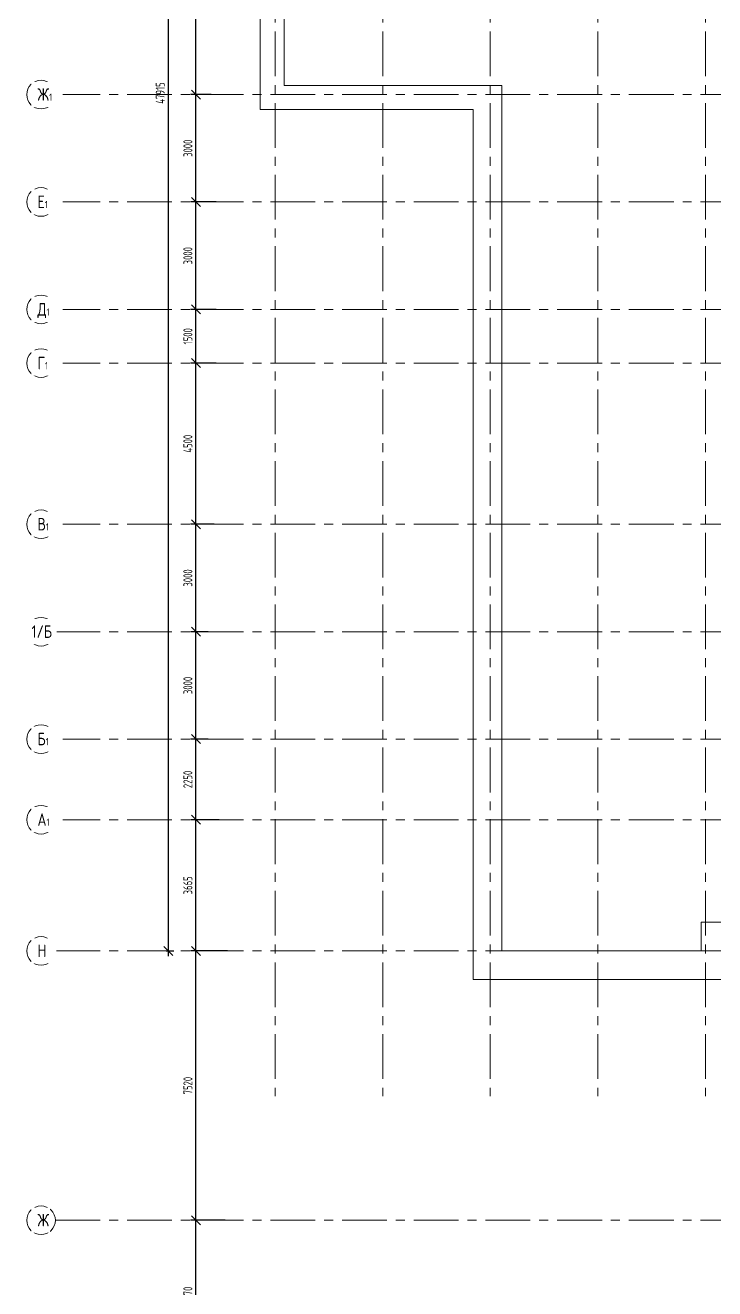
# Model space of a CAD drawing. Header units: millimetres. Extents: x -13407 to 93998, y -2611 to 109271.
# Drawn here: x -13404 to 5830, y 18048 to 53330 of the extents above; entities that cross this region are included whole.
import ezdxf

# ---------------------------------------------------------------- set-up
doc = ezdxf.new("R2010")
doc.units = ezdxf.units.MM
doc.linetypes.add('CENTER', pattern=[2, 1.25, -0.25, 0.25, -0.25])
for name, color, linetype, lineweight in [('АР_Оси', 193, 'Continuous', 9), ('АР_Оси размеры', 164, 'Continuous', 9), ('АР_тонкая линия', 250, 'Continuous', 0)]:
    doc.layers.add(name, color=color, linetype=linetype, lineweight=lineweight)
doc.styles.add('ГОСТ 2.304', font='isocpeur.ttf', dxfattribs={"width": 0.7})
doc.dimstyles.new('СПДС', dxfattribs={"dimscale": 100, "dimtxt": 2.5, "dimasz": 2.5, "dimexe": 1.5, "dimexo": 0, "dimgap": 1, "dimtad": 1, "dimdec": 0, "dimrnd": 1, "dimtxsty": 'ГОСТ 2.304', "dimblk": 'OBLIQUE', "dimcen": 2.5, "dimdle": 1.5, "dimadec": 0, "dimazin": 2, "dimtfac": 0.75, "dimtdec": 0, "dimtmove": 1, "dimatfit": 3, "dimfxl": 1, "dimtolj": 1, "dimarcsym": 1})

# ---------------------------------------------------------------- blocks, each defined once
blk = doc.blocks.new('_Oblique')
at = {"color": 253, "linetype": 'ByBlock', "lineweight": -2}
blk.add_line((-0.5, -0.5), (0.5, 0.5), dxfattribs=at)
blk = doc.blocks.new('*D220')
at = {"layer": 'АР_Оси размеры', "color": 253, "lineweight": -2, "ltscale": 100, "transparency": 16777216}
for p, q in [((-7825, 19960), (-8793, 19960)), ((-8643, 15640), (-8643, 20110)), ((-8293, 15790), (-8793, 15790))]:
    blk.add_line(p, q, dxfattribs=at)
at = {"layer": 'АР_Оси размеры', "color": 253, "lineweight": -2, "ltscale": 100, "transparency": 16777216, "xscale": 250, "yscale": 250, "zscale": 250}
for p, rotation in [((-8643, 19960), 90), ((-8643, 15790), 270)]:
    blk.add_blockref('_Oblique', p, dxfattribs=dict(at, rotation=rotation))
at = {"layer": 'АР_Оси размеры', "color": 253, "ltscale": 100, "transparency": 16777216, "insert": (-8868, 17875), "char_height": 250, "attachment_point": 5, "rotation": 90, "style": 'ГОСТ 2.304'}
blk.add_mtext('\\A1;4170', dxfattribs=at)
blk = doc.blocks.new('*D221')
at = {"layer": 'АР_Оси размеры', "color": 253, "lineweight": -2, "ltscale": 100, "transparency": 16777216}
for p, q in [((-8643, 19810), (-8643, 27630)), ((-7764, 27480), (-8793, 27480)), ((-7825, 19960), (-8793, 19960))]:
    blk.add_line(p, q, dxfattribs=at)
at = {"layer": 'АР_Оси размеры', "color": 253, "lineweight": -2, "ltscale": 100, "transparency": 16777216, "xscale": 250, "yscale": 250, "zscale": 250}
for p, rotation in [((-8643, 27480), 90), ((-8643, 19960), 270)]:
    blk.add_blockref('_Oblique', p, dxfattribs=dict(at, rotation=rotation))
at = {"layer": 'АР_Оси размеры', "color": 253, "ltscale": 100, "transparency": 16777216, "insert": (-8868, 23720), "char_height": 250, "attachment_point": 5, "rotation": 90, "style": 'ГОСТ 2.304'}
blk.add_mtext('\\A1;7520', dxfattribs=at)
blk = doc.blocks.new('*D222')
at = {"layer": 'АР_Оси размеры', "color": 253, "lineweight": -2, "ltscale": 100, "transparency": 16777216}
for p, q in [((-7994, 31145), (-8793, 31145)), ((-8643, 27330), (-8643, 31295)), ((-7764, 27480), (-8793, 27480))]:
    blk.add_line(p, q, dxfattribs=at)
at = {"layer": 'АР_Оси размеры', "color": 253, "lineweight": -2, "ltscale": 100, "transparency": 16777216, "xscale": 250, "yscale": 250, "zscale": 250}
for p, rotation in [((-8643, 31145), 90), ((-8643, 27480), 270)]:
    blk.add_blockref('_Oblique', p, dxfattribs=dict(at, rotation=rotation))
at = {"layer": 'АР_Оси размеры', "color": 253, "ltscale": 100, "transparency": 16777216, "insert": (-8868, 29313), "char_height": 250, "attachment_point": 5, "rotation": 90, "style": 'ГОСТ 2.304'}
blk.add_mtext('\\A1;3665', dxfattribs=at)
blk = doc.blocks.new('*D202')
at = {"layer": 'АР_Оси размеры', "color": 253, "lineweight": -2, "ltscale": 100, "transparency": 16777216}
for p, q in [((-8643, 30995), (-8643, 33545)), ((-8301, 33395), (-8793, 33395)), ((-7994, 31145), (-8793, 31145))]:
    blk.add_line(p, q, dxfattribs=at)
at = {"layer": 'АР_Оси размеры', "color": 253, "lineweight": -2, "ltscale": 100, "transparency": 16777216, "xscale": 250, "yscale": 250, "zscale": 250}
for p, rotation in [((-8643, 33395), 90), ((-8643, 31145), 270)]:
    blk.add_blockref('_Oblique', p, dxfattribs=dict(at, rotation=rotation))
at = {"layer": 'АР_Оси размеры', "color": 253, "ltscale": 100, "transparency": 16777216, "insert": (-8868, 32270), "char_height": 250, "attachment_point": 5, "rotation": 90, "style": 'ГОСТ 2.304'}
blk.add_mtext('\\A1;2250', dxfattribs=at)
blk = doc.blocks.new('*D203')
at = {"layer": 'АР_Оси размеры', "color": 253, "lineweight": -2, "ltscale": 100, "transparency": 16777216}
for p, q in [((-8301, 36395), (-8793, 36395)), ((-8643, 33245), (-8643, 36545)), ((-8301, 33395), (-8793, 33395))]:
    blk.add_line(p, q, dxfattribs=at)
at = {"layer": 'АР_Оси размеры', "color": 253, "lineweight": -2, "ltscale": 100, "transparency": 16777216, "xscale": 250, "yscale": 250, "zscale": 250}
for p, rotation in [((-8643, 36395), 90), ((-8643, 33395), 270)]:
    blk.add_blockref('_Oblique', p, dxfattribs=dict(at, rotation=rotation))
at = {"layer": 'АР_Оси размеры', "color": 253, "ltscale": 100, "transparency": 16777216, "insert": (-8868, 34895), "char_height": 250, "attachment_point": 5, "rotation": 90, "style": 'ГОСТ 2.304'}
blk.add_mtext('\\A1;3000', dxfattribs=at)
blk = doc.blocks.new('*D204')
at = {"layer": 'АР_Оси размеры', "color": 253, "lineweight": -2, "ltscale": 100, "transparency": 16777216}
for p, q in [((-8643, 36245), (-8643, 39545)), ((-8134, 39395), (-8793, 39395)), ((-8301, 36395), (-8793, 36395))]:
    blk.add_line(p, q, dxfattribs=at)
at = {"layer": 'АР_Оси размеры', "color": 253, "lineweight": -2, "ltscale": 100, "transparency": 16777216, "xscale": 250, "yscale": 250, "zscale": 250}
for p, rotation in [((-8643, 39395), 90), ((-8643, 36395), 270)]:
    blk.add_blockref('_Oblique', p, dxfattribs=dict(at, rotation=rotation))
at = {"layer": 'АР_Оси размеры', "color": 253, "ltscale": 100, "transparency": 16777216, "insert": (-8868, 37895), "char_height": 250, "attachment_point": 5, "rotation": 90, "style": 'ГОСТ 2.304'}
blk.add_mtext('\\A1;3000', dxfattribs=at)
blk = doc.blocks.new('*D205')
at = {"layer": 'АР_Оси размеры', "color": 253, "lineweight": -2, "ltscale": 100, "transparency": 16777216}
for p, q in [((-8080, 43895), (-8793, 43895)), ((-8643, 39245), (-8643, 44045)), ((-8134, 39395), (-8793, 39395))]:
    blk.add_line(p, q, dxfattribs=at)
at = {"layer": 'АР_Оси размеры', "color": 253, "lineweight": -2, "ltscale": 100, "transparency": 16777216, "xscale": 250, "yscale": 250, "zscale": 250}
for p, rotation in [((-8643, 43895), 90), ((-8643, 39395), 270)]:
    blk.add_blockref('_Oblique', p, dxfattribs=dict(at, rotation=rotation))
at = {"layer": 'АР_Оси размеры', "color": 253, "ltscale": 100, "transparency": 16777216, "insert": (-8868, 41645), "char_height": 250, "attachment_point": 5, "rotation": 90, "style": 'ГОСТ 2.304'}
blk.add_mtext('\\A1;4500', dxfattribs=at)
blk = doc.blocks.new('*D206')
at = {"layer": 'АР_Оси размеры', "color": 253, "lineweight": -2, "ltscale": 100, "transparency": 16777216}
for p, q in [((-8643, 43745), (-8643, 45545)), ((-8080, 45395), (-8793, 45395)), ((-8080, 43895), (-8793, 43895))]:
    blk.add_line(p, q, dxfattribs=at)
at = {"layer": 'АР_Оси размеры', "color": 253, "lineweight": -2, "ltscale": 100, "transparency": 16777216, "xscale": 250, "yscale": 250, "zscale": 250}
for p, rotation in [((-8643, 45395), 90), ((-8643, 43895), 270)]:
    blk.add_blockref('_Oblique', p, dxfattribs=dict(at, rotation=rotation))
at = {"layer": 'АР_Оси размеры', "color": 253, "ltscale": 100, "transparency": 16777216, "insert": (-8868, 44645), "char_height": 250, "attachment_point": 5, "rotation": 90, "style": 'ГОСТ 2.304'}
blk.add_mtext('\\A1;1500', dxfattribs=at)
blk = doc.blocks.new('*D207')
at = {"layer": 'АР_Оси размеры', "color": 253, "lineweight": -2, "ltscale": 100, "transparency": 16777216}
for p, q in [((-8219, 48395), (-8793, 48395)), ((-8643, 45245), (-8643, 48545)), ((-8080, 45395), (-8793, 45395))]:
    blk.add_line(p, q, dxfattribs=at)
at = {"layer": 'АР_Оси размеры', "color": 253, "lineweight": -2, "ltscale": 100, "transparency": 16777216, "xscale": 250, "yscale": 250, "zscale": 250}
for p, rotation in [((-8643, 48395), 90), ((-8643, 45395), 270)]:
    blk.add_blockref('_Oblique', p, dxfattribs=dict(at, rotation=rotation))
at = {"layer": 'АР_Оси размеры', "color": 253, "ltscale": 100, "transparency": 16777216, "insert": (-8868, 46895), "char_height": 250, "attachment_point": 5, "rotation": 90, "style": 'ГОСТ 2.304'}
blk.add_mtext('\\A1;3000', dxfattribs=at)
blk = doc.blocks.new('*D208')
at = {"layer": 'АР_Оси размеры', "color": 253, "lineweight": -2, "ltscale": 100, "transparency": 16777216}
for p, q in [((-8643, 48245), (-8643, 51545)), ((-8219, 51395), (-8793, 51395)), ((-8080, 48395), (-8793, 48395))]:
    blk.add_line(p, q, dxfattribs=at)
at = {"layer": 'АР_Оси размеры', "color": 253, "lineweight": -2, "ltscale": 100, "transparency": 16777216, "xscale": 250, "yscale": 250, "zscale": 250}
for p, rotation in [((-8643, 51395), 90), ((-8643, 48395), 270)]:
    blk.add_blockref('_Oblique', p, dxfattribs=dict(at, rotation=rotation))
at = {"layer": 'АР_Оси размеры', "color": 253, "ltscale": 100, "transparency": 16777216, "insert": (-8868, 49895), "char_height": 250, "attachment_point": 5, "rotation": 90, "style": 'ГОСТ 2.304'}
blk.add_mtext('\\A1;3000', dxfattribs=at)
blk = doc.blocks.new('*D209')
at = {"layer": 'АР_Оси размеры', "color": 253, "lineweight": -2, "ltscale": 100, "transparency": 16777216}
for p, q in [((-8643, 51245), (-8643, 57545)), ((-7988, 57395), (-8793, 57395)), ((-8219, 51395), (-8793, 51395))]:
    blk.add_line(p, q, dxfattribs=at)
at = {"layer": 'АР_Оси размеры', "color": 253, "lineweight": -2, "ltscale": 100, "transparency": 16777216, "xscale": 250, "yscale": 250, "zscale": 250}
for p, rotation in [((-8643, 57395), 90), ((-8643, 51395), 270)]:
    blk.add_blockref('_Oblique', p, dxfattribs=dict(at, rotation=rotation))
at = {"layer": 'АР_Оси размеры', "color": 253, "ltscale": 100, "transparency": 16777216, "insert": (-8868, 54395), "char_height": 250, "attachment_point": 5, "rotation": 90, "style": 'ГОСТ 2.304'}
blk.add_mtext('\\A1;6000', dxfattribs=at)
blk = doc.blocks.new('*D215')
at = {"layer": 'АР_Оси размеры', "color": 253, "lineweight": -2, "ltscale": 100, "transparency": 16777216}
for p, q in [((-9413, 75545), (-9413, 27330)), ((-9469, 75395), (-9263, 75395)), ((-9469, 27480), (-9263, 27480))]:
    blk.add_line(p, q, dxfattribs=at)
at = {"layer": 'АР_Оси размеры', "color": 253, "lineweight": -2, "ltscale": 100, "transparency": 16777216, "xscale": 250, "yscale": 250, "zscale": 250}
for p, rotation in [((-9413, 75395), 90), ((-9413, 27480), 270)]:
    blk.add_blockref('_Oblique', p, dxfattribs=dict(at, rotation=rotation))
at = {"layer": 'АР_Оси размеры', "color": 253, "ltscale": 100, "transparency": 16777216, "insert": (-9638, 51438), "char_height": 250, "attachment_point": 5, "rotation": 90, "style": 'ГОСТ 2.304'}
blk.add_mtext('\\A1;47915', dxfattribs=at)

msp = doc.modelspace()

# ---------------------------------------------------------------- linework, layer by layer
at = {"layer": 'АР_Оси', "color": 253, "linetype": 'CENTER', "ltscale": 1000}
for p, q in [((-6430.1, 79157.5), (-6430.1, 23425.1)), ((-3430.1, 79157.5), (-3430.1, 23425.1)), ((-430.1, 79157.5), (-430.1, 23425.1)), ((2569.9, 79157.5), (2569.9, 23425.1)), ((5569.9, 79157.5), (5569.9, 23425.1)), ((-12563.8, 51395), (70614.6, 51395)), ((-12563.8, 48395), (70614.6, 48395)), ((-12563.8, 45395), (70614.6, 45395)), ((-12563.8, 43895), (70614.6, 43895)), ((-12563.8, 39395), (70614.6, 39395)), ((-12563.8, 36395), (70614.6, 36395)), ((-12563.8, 33395), (70614.6, 33395)), ((-12563.8, 31145), (70614.6, 31145)), ((-12563.8, 27480), (71033.4, 27480)), ((-12563.8, 19960), (71033.4, 19960))]:
    msp.add_line(p, q, dxfattribs=at)
at = {"layer": 'АР_Оси', "color": 253, "ltscale": 0.5}
for centre in [(-12963.8, 51395), (-12963.8, 48395), (-12963.8, 45395), (-12963.8, 43895), (-12963.8, 39395), (-12963.8, 36395), (-12963.8, 33395), (-12963.8, 31145), (-12963.8, 27480), (-12963.8, 19960)]:
    msp.add_circle(centre, 400, dxfattribs=at)
at = {"layer": 'АР_тонкая линия', "color": 253, "ltscale": 100}
msp.add_lwpolyline([(21678, 53503.7, -0.1882125), (15128.6, 50510.3), (14988.6, 50510.3), (14988.6, 47330), (18118.6, 47330), (18118.6, 44400), (21238.7, 44400), (21238.7, 36060), (17438.6, 36060), (17438.6, 35930), (12048.6, 35930), (12048.6, 27640), (7003.1, 27640), (6466.7, 27640), (6088.7, 27640), (6088.7, 26680), (-911.4, 26680), (-911.4, 50975), (-6851.3, 50975), (-6851.3, 63815)], format="xyb", dxfattribs=at)
msp.add_lwpolyline([(20569.9, 43730), (20568.7, 36860), (16638.6, 36860), (16638.6, 36730), (11248.6, 36730), (11248.6, 28280), (7003.1, 28280), (6466.7, 28280), (5448.7, 28280), (5448.7, 27480), (-111.4, 27480), (-111.4, 51645), (-6181.3, 51645), (-6181.3, 63145)], dxfattribs=at)

# ---------------------------------------------------------------- dimensions: what is measured, and where the dimension line sits
at = {"layer": 'АР_Оси размеры', "color": 253, "ltscale": 100}
for base, p1, p2, picture, middle in [((-9413.3, 27480), (-9469.1, 75395), (-9469.1, 27480), '*D215', (-9638.3, 51437.5)), ((-8642.7, 57395), (-8219.3, 51395), (-7988.5, 57395), '*D209', (-8867.7, 54395)), ((-8642.7, 51395), (-8079.8, 48395), (-8219.3, 51395), '*D208', (-8867.7, 49895)), ((-8642.7, 48395), (-8079.8, 45395), (-8219.3, 48395), '*D207', (-8867.7, 46895)), ((-8642.7, 45395), (-8079.8, 43895), (-8079.8, 45395), '*D206', (-8867.7, 44645)), ((-8642.7, 43895), (-8133.8, 39395), (-8079.8, 43895), '*D205', (-8867.7, 41645)), ((-8642.7, 39395), (-8300.8, 36395), (-8133.8, 39395), '*D204', (-8867.7, 37895)), ((-8642.7, 36395), (-8300.8, 33395), (-8300.8, 36395), '*D203', (-8867.7, 34895)), ((-8642.7, 33395), (-7993.9, 31145), (-8300.8, 33395), '*D202', (-8867.7, 32270)), ((-8642.7, 31145), (-7764, 27480), (-7993.9, 31145), '*D222', (-8867.7, 29312.5)), ((-8642.7, 27480), (-7824.9, 19960), (-7764, 27480), '*D221', (-8867.7, 23720)), ((-8642.7, 19960), (-8292.9, 15790), (-7824.9, 19960), '*D220', (-8867.7, 17875))]:
    dim = msp.add_linear_dim(base=base, p1=p1, p2=p2, angle=90, dimstyle='СПДС', override={"dimclrd": 253, "dimclre": 253, "dimclrt": 253}, dxfattribs=at)
    dim.commit()
    dim.dimension.update_dxf_attribs({"geometry": picture, "text_midpoint": middle})

# ---------------------------------------------------------------- next in the draw order: texts
at = {"layer": 'АР_Оси', "color": 253, "char_height": 350, "attachment_point": 1, "line_spacing_factor": 1.149209, "style": 'ГОСТ 2.304', "bg_fill": 2}
for s, insert, width in [('{\\W0.8;Ж\\H0.57143x;1}', (-13063.6, 51572.8), 528.82), ('{\\W0.8;Е\\H0.57143x;1}', (-13063.6, 48572.8), 528.82), ('{\\W0.8;Д\\H0.57143x;1}', (-13063.6, 45572.8), 528.82), ('{\\W0.8;Г\\H0.57143x;1}', (-13063.6, 44072.8), 528.82), ('{\\W0.8;В\\H0.57143x;1}', (-13063.6, 39572.8), 528.82), ('{\\W0.8;1/Б}', (-13228.5, 36572.8), 528.82), ('{\\W0.8;Б\\H0.57143x;1}', (-13063.6, 33572.8), 528.82), ('{\\W0.8;А\\H0.57143x;1}', (-13063.6, 31322.8), 528.82), ('{\\W0.8;Ж}', (-13063.6, 20137.8), 178.206)]:
    msp.add_mtext(s, dxfattribs=dict(at, insert=insert, width=width))
at = {"layer": 'АР_Оси', "color": 253, "insert": (-13063.6, 27657.8), "char_height": 350, "attachment_point": 1, "line_spacing_factor": 1.149209, "style": 'ГОСТ 2.304', "bg_fill": 2}
msp.add_mtext('{\\W0.8;Н}', dxfattribs=at)

doc.saveas('drawing.dxf')
